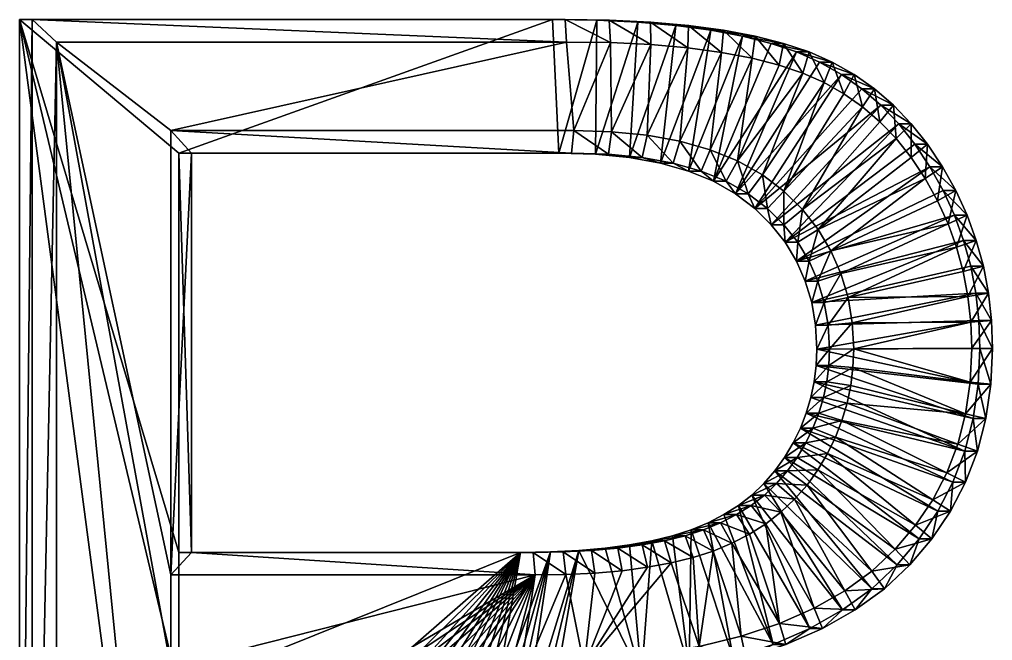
# Model space of a CAD drawing. Header units: metres. Extents: x -136 to 55, y -57 to 41.
# Drawn here: x -75.07 to -63.79, y 14.02 to 21.23 of the extents above; entities that cross this region are included whole.
import ezdxf

# ---------------------------------------------------------------- set-up
doc = ezdxf.new("R2010")
doc.units = ezdxf.units.M
doc.layers.get('0').update_dxf_attribs({"true_color": 0x57e057})

msp = doc.modelspace()

# ---------------------------------------------------------------- meshes
at = {"color": 74, "true_color": 0x58b11a}
mesh = msp.add_polyface(dxfattribs=at)
corners = [(-73.22, 7.229, 0.412), (-73.22, 13.452, 0.412), (-73.073, 7.229, 1.933), (-73.073, 13.452, 1.933), (-70.157, 13.403, 0.117), (-70.06, 13.385, 0.108), (-70.011, 13.403, 1.639), (-69.913, 13.385, 1.629), (-69.938, 13.352, 0.096), (-69.791, 13.352, 1.617), (-69.817, 13.312, 0.084), (-69.67, 13.312, 1.606), (-69.696, 13.265, 0.073), (-69.55, 13.265, 1.594), (-69.576, 13.212, 0.061), (-69.43, 13.212, 1.583), (-69.457, 13.152, 0.05), (-69.31, 13.152, 1.571), (-69.338, 13.085, 0.038), (-69.192, 13.085, 1.56), (-69.22, 13.012, 0.027), (-69.073, 13.012, 1.548), (-69.1, 12.927, 0.015), (-68.953, 12.927, 1.537), (-68.975, 12.826, 0.003), (-75.067, 7.229, 0.59), (-74.921, 7.229, 2.111), (-74.921, 21.225, 2.111), (-73.073, 7.229, 1.933), (-73.073, 13.452, 1.933), (-69.913, 13.385, 1.629), (-70.011, 13.403, 1.639), (-69.791, 13.352, 1.617), (-69.67, 13.312, 1.606), (-69.55, 13.265, 1.594), (-69.43, 13.212, 1.583), (-69.31, 13.152, 1.571), (-69.192, 13.085, 1.56), (-69.073, 13.012, 1.548), (-74.921, 7.229, 2.111), (-74.921, 21.225, 2.111), (-73.313, 7.491, 2.176), (-73.313, 13.714, 2.176), (-69.562, 13.559, 1.815), (-69.429, 13.507, 1.802), (-69.298, 13.449, 1.789), (-69.168, 13.384, 1.777), (-69.039, 13.311, 1.764), (-68.909, 13.231, 1.752), (-74.639, 7.491, 2.304), (-74.639, 20.963, 2.304), (-75.067, 21.225, 0.59)]
mesh.append_faces([[corners[k] for k in face] for face in [(51, 0, 25)]], dxfattribs={"vtx0": -1, "color": 74})
mesh.append_faces([[corners[k] for k in face] for face in [(0, 1, 2), (4, 5, 6), (5, 8, 7), (8, 10, 9), (10, 12, 11), (12, 14, 13), (14, 16, 15), (16, 18, 17), (18, 20, 19), (20, 22, 21), (22, 24, 23), (25, 0, 26), (2, 3, 28), (7, 9, 30), (9, 11, 32), (11, 13, 33), (13, 15, 34), (15, 17, 35), (17, 19, 36), (19, 21, 37), (21, 23, 38), (26, 2, 39), (28, 29, 41), (33, 34, 43), (34, 35, 44), (35, 36, 45), (36, 37, 46), (37, 38, 47), (39, 28, 49)]], dxfattribs={"vtx1": -1, "color": 74})
mesh.append_faces([[corners[k] for k in face] for face in [(1, 3, 2), (5, 7, 6), (8, 9, 7), (10, 11, 9), (12, 13, 11), (14, 15, 13), (16, 17, 15), (18, 19, 17), (20, 21, 19), (22, 23, 21), (25, 26, 27), (0, 2, 26), (3, 29, 28), (7, 30, 31), (9, 32, 30), (11, 33, 32), (13, 34, 33), (15, 35, 34), (17, 36, 35), (19, 37, 36), (21, 38, 37), (26, 39, 40), (2, 28, 39), (29, 42, 41), (35, 45, 44), (36, 46, 45), (37, 47, 46), (38, 48, 47), (39, 49, 50), (28, 41, 49), (50, 49, 41)]], dxfattribs={"vtx2": -1, "color": 74})
mesh = msp.add_polyface(dxfattribs=at)
corners = [(-73.22, 13.452, 0.412), (-71.085, 13.452, 0.206), (-73.073, 13.452, 1.933), (-70.938, 13.452, 1.728), (-70.889, 13.45, 0.188), (-70.743, 13.45, 1.709), (-70.71, 13.446, 0.17), (-70.564, 13.446, 1.692), (-70.548, 13.44, 0.155), (-70.401, 13.44, 1.676), (-70.401, 13.43, 0.141), (-70.255, 13.43, 1.662), (-70.271, 13.418, 0.128), (-70.125, 13.418, 1.65), (-70.157, 13.403, 0.117), (-70.011, 13.403, 1.639), (-69.263, 15.046, 0.031), (-73.22, 15.046, 0.412), (-69.116, 15.046, 1.552), (-73.073, 15.046, 1.933), (-73.073, 13.452, 1.933), (-70.938, 13.452, 1.728), (-70.743, 13.45, 1.709), (-70.564, 13.446, 1.692), (-70.401, 13.44, 1.676), (-70.255, 13.43, 1.662), (-70.125, 13.418, 1.65), (-70.011, 13.403, 1.639), (-69.116, 15.046, 1.552), (-73.073, 15.046, 1.933), (-73.313, 13.714, 2.176), (-70.916, 13.714, 1.945), (-70.718, 13.712, 1.926), (-70.534, 13.708, 1.908), (-70.366, 13.701, 1.892), (-70.213, 13.691, 1.877), (-70.074, 13.678, 1.864), (-69.95, 13.662, 1.852), (-69.093, 14.784, 1.77), (-73.313, 14.784, 2.176), (-74.639, 20.963, 2.304), (-73.313, 7.491, 2.176), (-75.067, 21.225, 0.59), (-73.22, 7.229, 0.412)]
mesh.append_faces([[corners[k] for k in face] for face in [(38, 30, 31), (30, 38, 39), (38, 31, 32), (38, 32, 33), (38, 33, 34), (40, 41, 30), (16, 1, 0), (0, 17, 16), (16, 4, 1), (16, 6, 4), (16, 8, 6), (16, 10, 8), (42, 0, 43)]], dxfattribs={"vtx0": -1, "vtx2": -1, "color": 74})
mesh.append_faces([[corners[k] for k in face] for face in [(0, 1, 2), (1, 4, 3), (4, 6, 5), (6, 8, 7), (8, 10, 9), (10, 12, 11), (12, 14, 13), (16, 17, 18), (2, 3, 20), (3, 5, 21), (5, 7, 22), (7, 9, 23), (9, 11, 24), (11, 13, 25), (13, 15, 26), (18, 19, 28), (20, 21, 30), (21, 22, 31), (22, 23, 32), (23, 24, 33), (24, 25, 34), (25, 26, 35), (26, 27, 36), (28, 29, 38)]], dxfattribs={"vtx1": -1, "color": 74})
mesh.append_faces([[corners[k] for k in face] for face in [(1, 3, 2), (4, 5, 3), (6, 7, 5), (8, 9, 7), (10, 11, 9), (12, 13, 11), (14, 15, 13), (17, 19, 18), (3, 21, 20), (5, 22, 21), (7, 23, 22), (9, 24, 23), (11, 25, 24), (13, 26, 25), (15, 27, 26), (19, 29, 28), (21, 31, 30), (22, 32, 31), (23, 33, 32), (24, 34, 33), (25, 35, 34), (26, 36, 35), (27, 37, 36), (29, 39, 38)]], dxfattribs={"vtx2": -1, "color": 74})
mesh = msp.add_polyface(dxfattribs=at)
corners = [(-67.902, 21.194, -0.1), (-68.379, 21.217, -0.054), (-67.756, 21.194, 1.421), (-68.233, 21.217, 1.467), (-68.892, 21.225, -0.005), (-68.746, 21.225, 1.517), (-75.067, 21.225, 0.59), (-74.921, 21.225, 2.111), (-75.067, 7.229, 0.59), (-73.22, 19.675, 0.412), (-68.817, 19.675, -0.012), (-73.073, 19.675, 1.933), (-68.67, 19.675, 1.509), (-68.391, 19.662, -0.053), (-68.244, 19.662, 1.468), (-67.999, 19.623, -0.091), (-67.852, 19.623, 1.431), (-67.999, 15.132, -0.091), (-68.281, 15.094, -0.064), (-67.852, 15.132, 1.431), (-68.135, 15.094, 1.458), (-68.586, 15.067, -0.034), (-73.22, 15.046, 0.412), (-73.073, 15.046, 1.933), (-68.233, 21.217, 1.467), (-67.756, 21.194, 1.421), (-68.746, 21.225, 1.517), (-74.921, 21.225, 2.111), (-74.921, 7.229, 2.111), (-73.073, 19.675, 1.933), (-68.67, 19.675, 1.509), (-68.244, 19.662, 1.468), (-68.135, 15.094, 1.458), (-67.852, 15.132, 1.431), (-68.439, 15.067, 1.487), (-73.073, 15.046, 1.933), (-68.22, 20.956, 1.685), (-67.752, 20.933, 1.64), (-68.727, 20.963, 1.734), (-74.639, 20.963, 2.304), (-74.921, 7.229, 2.111), (-73.313, 19.937, 2.176), (-68.645, 19.937, 1.726), (-68.206, 19.923, 1.684), (-67.852, 19.623, 1.431), (-73.313, 14.784, 2.176), (-73.313, 13.714, 2.176), (-73.22, 13.452, 0.412)]
mesh.append_faces([[corners[k] for k in face] for face in [(4, 9, 6), (1, 10, 4), (0, 13, 1)]], dxfattribs={"vtx0": -1, "vtx1": -1, "color": 74})
mesh.append_faces([[corners[k] for k in face] for face in [(39, 46, 45), (6, 22, 47)]], dxfattribs={"vtx0": -1, "vtx1": -1, "vtx2": -1, "color": 74})
mesh.append_faces([[corners[k] for k in face] for face in [(39, 45, 41), (38, 41, 42), (36, 42, 43), (6, 9, 22), (4, 10, 9), (1, 13, 10), (0, 15, 13)]], dxfattribs={"vtx0": -1, "vtx2": -1, "color": 74})
mesh.append_faces([[corners[k] for k in face] for face in [(0, 1, 2), (1, 4, 3), (4, 6, 5), (6, 8, 7), (9, 10, 11), (10, 13, 12), (13, 15, 14), (17, 18, 19), (18, 21, 20), (22, 9, 23), (3, 5, 24), (5, 7, 26), (7, 28, 27), (11, 12, 29), (12, 14, 30), (14, 16, 31), (20, 34, 32), (23, 11, 35), (24, 26, 36), (26, 27, 38), (27, 40, 39), (29, 30, 41), (30, 31, 42), (31, 44, 43), (35, 29, 45)]], dxfattribs={"vtx1": -1, "color": 74})
mesh.append_faces([[corners[k] for k in face] for face in [(38, 39, 41), (36, 38, 42), (37, 36, 43)]], dxfattribs={"vtx1": -1, "vtx2": -1, "color": 74})
mesh.append_faces([[corners[k] for k in face] for face in [(1, 3, 2), (4, 5, 3), (6, 7, 5), (10, 12, 11), (13, 14, 12), (15, 16, 14), (18, 20, 19), (9, 11, 23), (3, 24, 25), (5, 26, 24), (7, 27, 26), (12, 30, 29), (14, 31, 30), (20, 32, 33), (11, 29, 35), (24, 36, 37), (26, 38, 36), (27, 39, 38), (30, 42, 41), (31, 43, 42), (29, 41, 45)]], dxfattribs={"vtx2": -1, "color": 74})
mesh = msp.add_polyface(dxfattribs=at)
corners = [(-67.058, 21.102, -0.181), (-67.462, 21.156, -0.142), (-66.911, 21.102, 1.34), (-67.315, 21.156, 1.379), (-67.902, 21.194, -0.1), (-67.756, 21.194, 1.421), (-67.999, 19.623, -0.091), (-67.64, 19.557, -0.125), (-67.852, 19.623, 1.431), (-67.494, 19.557, 1.396), (-67.316, 19.466, -0.156), (-67.17, 19.466, 1.365), (-67.026, 19.349, -0.184), (-66.88, 19.349, 1.337), (-67.089, 15.39, -0.178), (-67.286, 15.308, -0.159), (-66.943, 15.39, 1.343), (-67.14, 15.308, 1.362), (-67.501, 15.239, -0.139), (-67.355, 15.239, 1.383), (-67.739, 15.18, -0.116), (-67.592, 15.18, 1.406), (-67.999, 15.132, -0.091), (-67.852, 15.132, 1.431), (-66.911, 21.102, 1.34), (-67.315, 21.156, 1.379), (-67.756, 21.194, 1.421), (-68.233, 21.217, 1.467), (-67.852, 19.623, 1.431), (-68.244, 19.662, 1.468), (-67.494, 19.557, 1.396), (-67.17, 19.466, 1.365), (-67.14, 15.308, 1.362), (-66.943, 15.39, 1.343), (-67.355, 15.239, 1.383), (-67.592, 15.18, 1.406), (-67.852, 15.132, 1.431), (-68.135, 15.094, 1.458), (-66.932, 20.843, 1.561), (-67.323, 20.895, 1.599), (-67.752, 20.933, 1.64), (-68.233, 21.217, 1.467), (-67.795, 19.882, 1.645), (-68.206, 19.923, 1.684), (-67.414, 19.813, 1.608), (-67.065, 19.714, 1.574), (-66.88, 19.349, 1.337), (-67.029, 15.062, 1.571), (-67.263, 14.986, 1.593), (-67.517, 14.924, 1.618), (-66.69, 21.033, -0.217)]
mesh.append_faces([[corners[k] for k in face] for face in [(1, 6, 4), (0, 7, 1), (50, 10, 0)]], dxfattribs={"vtx0": -1, "vtx1": -1, "color": 74})
mesh.append_faces([[corners[k] for k in face] for face in [(40, 43, 42), (39, 42, 44), (38, 44, 45), (1, 7, 6), (0, 10, 7)]], dxfattribs={"vtx0": -1, "vtx2": -1, "color": 74})
mesh.append_faces([[corners[k] for k in face] for face in [(0, 1, 2), (1, 4, 3), (6, 7, 8), (7, 10, 9), (10, 12, 11), (14, 15, 16), (15, 18, 17), (18, 20, 19), (20, 22, 21), (2, 3, 24), (3, 5, 25), (5, 27, 26), (8, 9, 28), (9, 11, 30), (11, 13, 31), (17, 19, 32), (19, 21, 34), (21, 23, 35), (23, 37, 36), (24, 25, 38), (25, 26, 39), (26, 41, 40), (28, 30, 42), (30, 31, 44), (31, 46, 45), (32, 34, 47), (34, 35, 48), (35, 36, 49)]], dxfattribs={"vtx1": -1, "color": 74})
mesh.append_faces([[corners[k] for k in face] for face in [(39, 40, 42), (38, 39, 44)]], dxfattribs={"vtx1": -1, "vtx2": -1, "color": 74})
mesh.append_faces([[corners[k] for k in face] for face in [(1, 3, 2), (4, 5, 3), (7, 9, 8), (10, 11, 9), (12, 13, 11), (15, 17, 16), (18, 19, 17), (20, 21, 19), (22, 23, 21), (3, 25, 24), (5, 26, 25), (8, 28, 29), (9, 30, 28), (11, 31, 30), (17, 32, 33), (19, 34, 32), (21, 35, 34), (23, 36, 35), (25, 39, 38), (26, 40, 39), (28, 42, 43), (30, 44, 42), (31, 45, 44), (34, 48, 47)]], dxfattribs={"vtx2": -1, "color": 74})
mesh = msp.add_polyface(dxfattribs=at)
corners = [(-66.064, 20.849, -0.277), (-66.359, 20.948, -0.249), (-65.918, 20.849, 1.244), (-66.213, 20.948, 1.273), (-66.69, 21.033, -0.217), (-66.544, 21.033, 1.305), (-67.058, 21.102, -0.181), (-66.911, 21.102, 1.34), (-67.026, 19.349, -0.184), (-66.77, 19.205, -0.209), (-66.88, 19.349, 1.337), (-66.624, 19.205, 1.312), (-66.548, 19.035, -0.23), (-66.401, 19.035, 1.291), (-66.357, 18.845, -0.249), (-66.211, 18.845, 1.273), (-66.196, 18.641, -0.264), (-66.05, 18.641, 1.257), (-65.918, 20.849, 1.244), (-66.213, 20.948, 1.273), (-66.544, 21.033, 1.305), (-66.911, 21.102, 1.34), (-66.88, 19.349, 1.337), (-67.17, 19.466, 1.365), (-66.624, 19.205, 1.312), (-66.401, 19.035, 1.291), (-66.211, 18.845, 1.273), (-66.05, 18.641, 1.257), (-65.918, 18.422, 1.244), (-65.992, 20.604, 1.471), (-65.745, 20.495, 1.447), (-66.266, 20.697, 1.497), (-66.579, 20.777, 1.528), (-66.932, 20.843, 1.561), (-66.746, 19.585, 1.544), (-67.065, 19.714, 1.574), (-66.459, 19.425, 1.516), (-66.209, 19.233, 1.492), (-65.995, 19.02, 1.471), (-65.814, 18.791, 1.454), (-65.918, 18.422, 1.244), (-67.316, 19.466, -0.156), (-65.796, 20.729, -0.303), (-65.543, 20.586, -0.327), (-65.085, 20.23, -0.371)]
mesh.append_faces([[corners[k] for k in face] for face in [(1, 8, 4), (0, 8, 1), (42, 9, 0), (43, 9, 42)]], dxfattribs={"vtx0": -1, "vtx1": -1, "color": 74})
mesh.append_faces([[corners[k] for k in face] for face in [(32, 35, 34), (29, 34, 36), (30, 36, 37), (4, 8, 41), (0, 9, 8), (43, 12, 9), (44, 14, 12)]], dxfattribs={"vtx0": -1, "vtx2": -1, "color": 74})
mesh.append_faces([[corners[k] for k in face] for face in [(0, 1, 2), (1, 4, 3), (4, 6, 5), (8, 9, 10), (9, 12, 11), (12, 14, 13), (14, 16, 15), (2, 3, 18), (3, 5, 19), (5, 7, 20), (10, 11, 22), (11, 13, 24), (13, 15, 25), (15, 17, 26), (17, 28, 27), (18, 19, 29), (19, 20, 31), (20, 21, 32), (22, 24, 34), (24, 25, 36), (25, 26, 37), (26, 27, 38), (27, 40, 39)]], dxfattribs={"vtx1": -1, "color": 74})
mesh.append_faces([[corners[k] for k in face] for face in [(32, 33, 35), (31, 32, 34), (29, 31, 34), (30, 29, 36)]], dxfattribs={"vtx1": -1, "vtx2": -1, "color": 74})
mesh.append_faces([[corners[k] for k in face] for face in [(1, 3, 2), (4, 5, 3), (6, 7, 5), (9, 11, 10), (12, 13, 11), (14, 15, 13), (16, 17, 15), (3, 19, 18), (5, 20, 19), (7, 21, 20), (10, 22, 23), (11, 24, 22), (13, 25, 24), (15, 26, 25), (17, 27, 26), (18, 29, 30), (19, 31, 29), (20, 32, 31), (21, 33, 32), (22, 34, 35), (24, 36, 34), (25, 37, 36), (26, 38, 37), (27, 39, 38)]], dxfattribs={"vtx2": -1, "color": 74})
mesh = msp.add_polyface(dxfattribs=at)
corners = [(-64.364, 19.242, -0.441), (-64.518, 19.518, -0.426), (-64.218, 19.242, 1.081), (-64.371, 19.518, 1.096), (-64.691, 19.779, -0.409), (-64.545, 19.779, 1.112), (-64.88, 20.016, -0.391), (-64.734, 20.016, 1.13), (-65.085, 20.23, -0.371), (-64.939, 20.23, 1.15), (-65.306, 20.42, -0.35), (-65.16, 20.42, 1.171), (-65.543, 20.586, -0.327), (-65.397, 20.586, 1.194), (-65.796, 20.729, -0.303), (-65.649, 20.729, 1.219), (-66.064, 20.849, -0.277), (-65.918, 20.849, 1.244), (-64.218, 19.242, 1.081), (-64.088, 18.957, 1.068), (-64.371, 19.518, 1.096), (-64.545, 19.779, 1.112), (-64.734, 20.016, 1.13), (-64.939, 20.23, 1.15), (-65.16, 20.42, 1.171), (-65.397, 20.586, 1.194), (-65.649, 20.729, 1.219), (-65.918, 20.849, 1.244), (-64.43, 19.123, 1.321), (-64.573, 19.381, 1.334), (-64.734, 19.624, 1.35), (-64.909, 19.843, 1.367), (-65.097, 20.039, 1.385), (-65.299, 20.212, 1.404), (-65.515, 20.364, 1.425), (-65.745, 20.495, 1.447), (-66.209, 19.233, 1.492), (-65.995, 19.02, 1.471), (-65.814, 18.791, 1.454), (-66.548, 19.035, -0.23), (-66.357, 18.845, -0.249), (-66.196, 18.641, -0.264)]
mesh.append_faces([[corners[k] for k in face] for face in [(10, 39, 12), (8, 39, 10), (6, 40, 8), (4, 41, 6), (1, 41, 4)]], dxfattribs={"vtx0": -1, "vtx1": -1, "color": 74})
mesh.append_faces([[corners[k] for k in face] for face in [(33, 36, 37), (31, 37, 38), (6, 41, 40)]], dxfattribs={"vtx0": -1, "vtx2": -1, "color": 74})
mesh.append_faces([[corners[k] for k in face] for face in [(0, 1, 2), (1, 4, 3), (4, 6, 5), (6, 8, 7), (8, 10, 9), (10, 12, 11), (12, 14, 13), (14, 16, 15), (2, 3, 18), (3, 5, 20), (5, 7, 21), (7, 9, 22), (9, 11, 23), (11, 13, 24), (13, 15, 25), (15, 17, 26), (18, 20, 28), (20, 21, 29), (21, 22, 30), (22, 23, 31), (23, 24, 32), (24, 25, 33), (25, 26, 34), (26, 27, 35)]], dxfattribs={"vtx1": -1, "color": 74})
mesh.append_faces([[corners[k] for k in face] for face in [(34, 35, 36), (33, 34, 36), (32, 33, 37), (31, 32, 37), (30, 31, 38), (29, 30, 38)]], dxfattribs={"vtx1": -1, "vtx2": -1, "color": 74})
mesh.append_faces([[corners[k] for k in face] for face in [(1, 3, 2), (4, 5, 3), (6, 7, 5), (8, 9, 7), (10, 11, 9), (12, 13, 11), (14, 15, 13), (16, 17, 15), (2, 18, 19), (3, 20, 18), (5, 21, 20), (7, 22, 21), (9, 23, 22), (11, 24, 23), (13, 25, 24), (15, 26, 25), (17, 27, 26), (20, 29, 28), (21, 30, 29), (22, 31, 30), (23, 32, 31), (24, 33, 32), (25, 34, 33), (26, 35, 34)]], dxfattribs={"vtx2": -1, "color": 74})
mesh = msp.add_polyface(dxfattribs=at)
corners = [(-63.951, 17.736, -0.48), (-63.986, 18.053, -0.477), (-63.804, 17.736, 1.041), (-63.84, 18.053, 1.044), (-64.045, 18.363, -0.471), (-63.899, 18.363, 1.05), (-64.128, 18.664, -0.463), (-63.981, 18.664, 1.058), (-64.234, 18.957, -0.453), (-64.088, 18.957, 1.068), (-64.364, 19.242, -0.441), (-64.218, 19.242, 1.081), (-65.888, 17.942, -0.294), (-65.742, 17.942, 1.228), (-65.815, 18.189, 1.235), (-65.844, 17.68, -0.298), (-63.804, 17.736, 1.041), (-63.84, 18.053, 1.044), (-63.899, 18.363, 1.05), (-63.981, 18.664, 1.058), (-64.088, 18.957, 1.068), (-65.918, 18.422, 1.244), (-65.918, 18.422, 1.244), (-65.815, 18.189, 1.235), (-65.742, 17.942, 1.228), (-65.698, 17.68, 1.223), (-64.044, 17.716, 1.283), (-64.077, 18.014, 1.287), (-64.132, 18.303, 1.292), (-64.209, 18.584, 1.299), (-64.308, 18.857, 1.309), (-64.218, 19.242, 1.081), (-64.43, 19.123, 1.321), (-65.665, 18.544, 1.439), (-65.814, 18.791, 1.454), (-65.549, 18.28, 1.428), (-65.466, 18.001, 1.42), (-65.698, 17.68, 1.223), (-64.573, 19.381, 1.334), (-65.417, 17.709, 1.416), (-64.518, 19.518, -0.426), (-66.064, 18.422, -0.277), (-66.196, 18.641, -0.264), (-65.962, 18.189, -0.287)]
mesh.append_faces([[corners[k] for k in face] for face in [(10, 41, 40), (8, 41, 10), (6, 43, 8), (4, 12, 6), (1, 12, 4), (0, 15, 1)]], dxfattribs={"vtx0": -1, "vtx1": -1, "color": 74})
mesh.append_faces([[corners[k] for k in face] for face in [(38, 34, 33), (30, 33, 35), (29, 35, 36), (27, 36, 39), (40, 41, 42), (8, 43, 41), (6, 12, 43), (1, 15, 12)]], dxfattribs={"vtx0": -1, "vtx2": -1, "color": 74})
mesh.append_faces([[corners[k] for k in face] for face in [(0, 1, 2), (1, 4, 3), (4, 6, 5), (6, 8, 7), (8, 10, 9), (12, 15, 13), (2, 3, 16), (3, 5, 17), (5, 7, 18), (7, 9, 19), (9, 11, 20), (21, 14, 22), (14, 13, 23), (13, 25, 24), (16, 17, 26), (17, 18, 27), (18, 19, 28), (19, 20, 29), (20, 31, 30), (22, 23, 33), (23, 24, 35), (24, 37, 36)]], dxfattribs={"vtx1": -1, "color": 74})
mesh.append_faces([[corners[k] for k in face] for face in [(32, 38, 33), (30, 32, 33), (29, 30, 35), (28, 29, 36), (27, 28, 36)]], dxfattribs={"vtx1": -1, "vtx2": -1, "color": 74})
mesh.append_faces([[corners[k] for k in face] for face in [(1, 3, 2), (4, 5, 3), (6, 7, 5), (8, 9, 7), (10, 11, 9), (12, 13, 14), (3, 17, 16), (5, 18, 17), (7, 19, 18), (9, 20, 19), (14, 23, 22), (13, 24, 23), (17, 27, 26), (18, 28, 27), (19, 29, 28), (20, 30, 29), (31, 32, 30), (22, 33, 34), (23, 35, 33), (24, 36, 35)]], dxfattribs={"vtx2": -1, "color": 74})
mesh = msp.add_polyface(dxfattribs=at)
corners = [(-66.196, 18.641, -0.264), (-66.064, 18.422, -0.277), (-66.05, 18.641, 1.257), (-65.918, 18.422, 1.244), (-65.962, 18.189, -0.287), (-65.815, 18.189, 1.235), (-65.888, 17.942, -0.294), (-65.951, 16.662, -0.288), (-66.019, 16.486, -0.281), (-65.805, 16.662, 1.234), (-65.873, 16.486, 1.24), (-66.103, 16.315, -0.273), (-65.956, 16.315, 1.248), (-66.201, 16.148, -0.264), (-66.055, 16.148, 1.258), (-66.314, 15.99, -0.253), (-66.168, 15.99, 1.269), (-66.441, 15.844, -0.241), (-66.295, 15.844, 1.281), (-66.582, 15.711, -0.227), (-66.436, 15.711, 1.294), (-66.737, 15.591, -0.212), (-66.591, 15.591, 1.309), (-66.906, 15.484, -0.196), (-66.76, 15.484, 1.326), (-67.089, 15.39, -0.178), (-66.943, 15.39, 1.343), (-65.918, 18.422, 1.244), (-66.05, 18.641, 1.257), (-65.873, 16.486, 1.24), (-65.956, 16.315, 1.248), (-66.055, 16.148, 1.258), (-66.168, 15.99, 1.269), (-66.295, 15.844, 1.281), (-66.436, 15.711, 1.294), (-66.591, 15.591, 1.309), (-66.76, 15.484, 1.326), (-66.943, 15.39, 1.343), (-67.14, 15.308, 1.362), (-65.705, 16.191, 1.443), (-65.815, 16.005, 1.454), (-65.942, 15.827, 1.466), (-66.086, 15.662, 1.48), (-66.246, 15.511, 1.495), (-66.42, 15.376, 1.512), (-66.609, 15.256, 1.53), (-66.812, 15.152, 1.55), (-67.14, 15.308, 1.362), (-67.029, 15.062, 1.571), (-65.504, 14.6, 1.424), (-65.86, 14.399, 1.458), (-65.192, 14.625, -0.361), (-65.53, 14.379, -0.328), (-65.91, 14.164, -0.292)]
mesh.append_faces([[corners[k] for k in face] for face in [(49, 42, 43), (50, 43, 44), (51, 17, 15), (52, 19, 17), (53, 21, 19)]], dxfattribs={"vtx0": -1, "vtx2": -1, "color": 74})
mesh.append_faces([[corners[k] for k in face] for face in [(0, 1, 2), (1, 4, 3), (4, 6, 5), (7, 8, 9), (8, 11, 10), (11, 13, 12), (13, 15, 14), (15, 17, 16), (17, 19, 18), (19, 21, 20), (21, 23, 22), (23, 25, 24), (10, 12, 29), (12, 14, 30), (14, 16, 31), (16, 18, 32), (18, 20, 33), (20, 22, 34), (22, 24, 35), (24, 26, 36), (26, 38, 37), (30, 31, 39), (31, 32, 40), (32, 33, 41), (33, 34, 42), (34, 35, 43), (35, 36, 44), (36, 37, 45), (37, 47, 46)]], dxfattribs={"vtx1": -1, "color": 74})
mesh.append_faces([[corners[k] for k in face] for face in [(1, 3, 2), (4, 5, 3), (8, 10, 9), (11, 12, 10), (13, 14, 12), (15, 16, 14), (17, 18, 16), (19, 20, 18), (21, 22, 20), (23, 24, 22), (25, 26, 24), (3, 27, 28), (12, 30, 29), (14, 31, 30), (16, 32, 31), (18, 33, 32), (20, 34, 33), (22, 35, 34), (24, 36, 35), (26, 37, 36), (32, 41, 40), (33, 42, 41), (34, 43, 42), (35, 44, 43), (36, 45, 44), (37, 46, 45), (47, 48, 46)]], dxfattribs={"vtx2": -1, "color": 74})
mesh = msp.add_polyface(dxfattribs=at)
corners = [(-64.017, 16.598, -0.474), (-63.958, 16.995, -0.48), (-63.871, 16.598, 1.047), (-63.812, 16.995, 1.042), (-63.939, 17.41, -0.482), (-63.792, 17.41, 1.04), (-63.951, 17.736, -0.48), (-63.804, 17.736, 1.041), (-65.844, 17.68, -0.298), (-65.698, 17.68, 1.223), (-65.742, 17.942, 1.228), (-65.83, 17.403, -0.3), (-65.683, 17.403, 1.222), (-65.837, 17.212, -0.299), (-65.691, 17.212, 1.223), (-65.86, 17.024, -0.297), (-65.714, 17.024, 1.225), (-65.898, 16.841, -0.293), (-65.751, 16.841, 1.228), (-65.951, 16.662, -0.288), (-63.871, 16.598, 1.047), (-63.812, 16.995, 1.042), (-63.792, 17.41, 1.04), (-63.804, 17.736, 1.041), (-65.698, 17.68, 1.223), (-65.742, 17.942, 1.228), (-65.683, 17.403, 1.222), (-65.691, 17.212, 1.223), (-65.714, 17.024, 1.225), (-65.751, 16.841, 1.228), (-65.805, 16.662, 1.234), (-64.106, 16.651, 1.289), (-64.051, 17.02, 1.284), (-64.033, 17.412, 1.282), (-64.044, 17.716, 1.283), (-65.417, 17.709, 1.416), (-65.466, 18.001, 1.42), (-65.401, 17.405, 1.414), (-65.41, 17.191, 1.415), (-65.435, 16.982, 1.417), (-65.477, 16.777, 1.421), (-65.805, 16.662, 1.234), (-64.077, 18.014, 1.287)]
mesh.append_faces([[corners[k] for k in face] for face in [(4, 11, 6), (1, 11, 4), (0, 13, 1)]], dxfattribs={"vtx0": -1, "vtx1": -1, "color": 74})
mesh.append_faces([[corners[k] for k in face] for face in [(34, 35, 37), (32, 37, 38), (31, 38, 39), (31, 39, 40), (6, 11, 8), (1, 13, 11), (0, 15, 13)]], dxfattribs={"vtx0": -1, "vtx2": -1, "color": 74})
mesh.append_faces([[corners[k] for k in face] for face in [(0, 1, 2), (1, 4, 3), (4, 6, 5), (8, 11, 9), (11, 13, 12), (13, 15, 14), (15, 17, 16), (17, 19, 18), (2, 3, 20), (3, 5, 21), (5, 7, 22), (9, 12, 24), (12, 14, 26), (14, 16, 27), (16, 18, 28), (18, 30, 29), (20, 21, 31), (21, 22, 32), (22, 23, 33), (24, 26, 35), (26, 27, 37), (27, 28, 38), (28, 29, 39), (29, 41, 40)]], dxfattribs={"vtx1": -1, "color": 74})
mesh.append_faces([[corners[k] for k in face] for face in [(34, 42, 35), (33, 34, 37), (32, 33, 37), (31, 32, 38)]], dxfattribs={"vtx1": -1, "vtx2": -1, "color": 74})
mesh.append_faces([[corners[k] for k in face] for face in [(1, 3, 2), (4, 5, 3), (6, 7, 5), (8, 9, 10), (11, 12, 9), (13, 14, 12), (15, 16, 14), (17, 18, 16), (3, 21, 20), (5, 22, 21), (7, 23, 22), (9, 24, 25), (12, 26, 24), (14, 27, 26), (16, 28, 27), (18, 29, 28), (21, 32, 31), (22, 33, 32), (23, 34, 33), (24, 35, 36), (26, 37, 35), (27, 38, 37), (28, 39, 38), (29, 40, 39)]], dxfattribs={"vtx2": -1, "color": 74})
mesh = msp.add_polyface(dxfattribs=at)
corners = [(-64.643, 15.203, -0.414), (-64.496, 15.203, 1.108), (-64.751, 14.902, 1.132), (-64.428, 15.523, -0.435), (-64.281, 15.523, 1.087), (-64.252, 15.862, -0.451), (-64.105, 15.862, 1.07), (-64.115, 16.221, -0.465), (-63.968, 16.221, 1.057), (-64.017, 16.598, -0.474), (-63.871, 16.598, 1.047), (-65.951, 16.662, -0.288), (-65.805, 16.662, 1.234), (-65.751, 16.841, 1.228), (-64.496, 15.203, 1.108), (-64.751, 14.902, 1.132), (-64.281, 15.523, 1.087), (-64.105, 15.862, 1.07), (-63.968, 16.221, 1.057), (-63.871, 16.598, 1.047), (-65.805, 16.662, 1.234), (-65.751, 16.841, 1.228), (-65.873, 16.486, 1.24), (-65.873, 16.486, 1.24), (-64.684, 15.361, 1.345), (-64.919, 15.083, 1.368), (-64.485, 15.657, 1.326), (-64.323, 15.97, 1.31), (-64.196, 16.301, 1.298), (-64.106, 16.651, 1.289), (-65.537, 16.576, 1.427), (-65.477, 16.777, 1.421), (-65.613, 16.381, 1.434), (-65.956, 16.315, 1.248), (-65.705, 16.191, 1.443), (-66.055, 16.148, 1.258), (-65.815, 16.005, 1.454), (-65.942, 15.827, 1.466), (-65.191, 14.828, 1.394), (-66.086, 15.662, 1.48), (-65.86, 17.024, -0.297), (-65.898, 16.841, -0.293), (-66.019, 16.486, -0.281), (-66.103, 16.315, -0.273), (-66.201, 16.148, -0.264), (-64.897, 14.902, -0.389), (-66.314, 15.99, -0.253), (-65.192, 14.625, -0.361)]
mesh.append_faces([[corners[k] for k in face] for face in [(7, 40, 9), (5, 11, 7), (3, 42, 5), (0, 43, 3), (45, 44, 0), (47, 46, 45)]], dxfattribs={"vtx0": -1, "vtx1": -1, "color": 74})
mesh.append_faces([[corners[k] for k in face] for face in [(28, 31, 30), (27, 30, 32), (26, 32, 34), (24, 34, 36), (25, 36, 37), (38, 37, 39), (7, 41, 40), (7, 11, 41), (5, 42, 11), (3, 43, 42), (0, 44, 43), (45, 46, 44)]], dxfattribs={"vtx0": -1, "vtx2": -1, "color": 74})
mesh.append_faces([[corners[k] for k in face] for face in [(0, 3, 1), (3, 5, 4), (5, 7, 6), (7, 9, 8), (1, 4, 14), (4, 6, 16), (6, 8, 17), (8, 10, 18), (12, 22, 20), (14, 16, 24), (16, 17, 26), (17, 18, 27), (18, 19, 28), (20, 23, 30), (23, 33, 32)]], dxfattribs={"vtx1": -1, "color": 74})
mesh.append_faces([[corners[k] for k in face] for face in [(28, 29, 31), (27, 28, 30), (26, 27, 32), (24, 26, 34), (25, 24, 36), (38, 25, 37)]], dxfattribs={"vtx1": -1, "vtx2": -1, "color": 74})
mesh.append_faces([[corners[k] for k in face] for face in [(0, 1, 2), (3, 4, 1), (5, 6, 4), (7, 8, 6), (9, 10, 8), (11, 12, 13), (1, 14, 15), (4, 16, 14), (6, 17, 16), (8, 18, 17), (10, 19, 18), (12, 20, 21), (22, 23, 20), (14, 24, 25), (16, 26, 24), (17, 27, 26), (18, 28, 27), (19, 29, 28), (20, 30, 31), (23, 32, 30), (33, 34, 32), (35, 36, 34)]], dxfattribs={"vtx2": -1, "color": 74})
mesh = msp.add_polyface(dxfattribs=at)
corners = [(-66.519, 12.686, -0.233), (-66.747, 12.907, -0.211), (-66.372, 12.686, 1.288), (-66.601, 12.907, 1.31), (-66.863, 13.006, -0.2), (-66.717, 13.006, 1.321), (-66.799, 13.824, -0.206), (-66.333, 13.978, -0.251), (-66.652, 13.824, 1.315), (-66.187, 13.978, 1.27), (-65.91, 14.164, -0.292), (-65.764, 14.164, 1.23), (-65.53, 14.379, -0.328), (-65.384, 14.379, 1.193), (-65.192, 14.625, -0.361), (-65.046, 14.625, 1.161), (-64.897, 14.902, -0.389), (-64.751, 14.902, 1.132), (-64.643, 15.203, -0.414), (-66.372, 12.686, 1.288), (-66.601, 12.907, 1.31), (-66.717, 13.006, 1.321), (-66.847, 13.104, 1.334), (-66.847, 13.104, 1.334), (-66.652, 13.824, 1.315), (-67.161, 13.699, 1.364), (-66.187, 13.978, 1.27), (-65.764, 14.164, 1.23), (-65.384, 14.379, 1.193), (-65.046, 14.625, 1.161), (-64.751, 14.902, 1.132), (-64.496, 15.203, 1.108), (-66.755, 12.712, 1.544), (-66.536, 12.501, 1.523), (-66.859, 12.801, 1.554), (-66.704, 14.076, 1.539), (-67.193, 13.956, 1.587), (-66.259, 14.223, 1.497), (-65.86, 14.399, 1.458), (-65.504, 14.6, 1.424), (-65.191, 14.828, 1.394), (-64.919, 15.083, 1.368), (-64.496, 15.203, 1.108), (-66.086, 15.662, 1.48), (-66.246, 15.511, 1.495), (-66.42, 15.376, 1.512), (-66.609, 15.256, 1.53), (-66.812, 15.152, 1.55), (-67.029, 15.062, 1.571), (-66.441, 15.844, -0.241), (-66.582, 15.711, -0.227), (-66.737, 15.591, -0.212), (-66.906, 15.484, -0.196), (-67.089, 15.39, -0.178)]
mesh.append_faces([[corners[k] for k in face] for face in [(12, 49, 14), (10, 50, 12), (7, 51, 10), (6, 53, 7)]], dxfattribs={"vtx0": -1, "vtx1": -1, "color": 74})
mesh.append_faces([[corners[k] for k in face] for face in [(37, 45, 46), (37, 46, 47), (35, 47, 48), (7, 52, 51), (7, 53, 52)]], dxfattribs={"vtx0": -1, "vtx2": -1, "color": 74})
mesh.append_faces([[corners[k] for k in face] for face in [(0, 1, 2), (1, 4, 3), (6, 7, 8), (7, 10, 9), (10, 12, 11), (12, 14, 13), (14, 16, 15), (16, 18, 17), (2, 3, 19), (3, 5, 20), (5, 22, 21), (8, 9, 24), (9, 11, 26), (11, 13, 27), (13, 15, 28), (15, 17, 29), (17, 31, 30), (20, 21, 32), (21, 23, 34), (24, 26, 35), (26, 27, 37), (27, 28, 38), (28, 29, 39), (29, 30, 40), (30, 42, 41)]], dxfattribs={"vtx1": -1, "color": 74})
mesh.append_faces([[corners[k] for k in face] for face in [(39, 40, 43), (38, 39, 44), (37, 38, 45), (35, 37, 47)]], dxfattribs={"vtx1": -1, "vtx2": -1, "color": 74})
mesh.append_faces([[corners[k] for k in face] for face in [(1, 3, 2), (4, 5, 3), (7, 9, 8), (10, 11, 9), (12, 13, 11), (14, 15, 13), (16, 17, 15), (3, 20, 19), (5, 21, 20), (22, 23, 21), (8, 24, 25), (9, 26, 24), (11, 27, 26), (13, 28, 27), (15, 29, 28), (17, 30, 29), (20, 32, 33), (21, 34, 32), (24, 35, 36), (26, 37, 35), (27, 38, 37), (28, 39, 38), (29, 40, 39), (30, 41, 40)]], dxfattribs={"vtx2": -1, "color": 74})
mesh = msp.add_polyface(dxfattribs=at)
corners = [(-66.863, 13.006, -0.2), (-66.993, 13.104, -0.188), (-66.717, 13.006, 1.321), (-66.847, 13.104, 1.334), (-67.137, 13.204, -0.174), (-66.991, 13.204, 1.348), (-67.296, 13.303, -0.158), (-67.15, 13.303, 1.363), (-67.469, 13.403, -0.142), (-67.322, 13.403, 1.38), (-67.656, 13.504, -0.124), (-67.51, 13.504, 1.398), (-67.858, 13.605, -0.104), (-67.711, 13.605, 1.417), (-67.307, 13.699, -0.157), (-67.161, 13.699, 1.364), (-66.799, 13.824, -0.206), (-66.652, 13.824, 1.315), (-66.847, 13.104, 1.334), (-66.991, 13.204, 1.348), (-67.15, 13.303, 1.363), (-67.322, 13.403, 1.38), (-67.51, 13.504, 1.398), (-67.711, 13.605, 1.417), (-67.161, 13.699, 1.364), (-66.978, 12.892, 1.566), (-66.859, 12.801, 1.554), (-67.113, 12.984, 1.579), (-67.263, 13.079, 1.593), (-67.428, 13.174, 1.609), (-67.608, 13.271, 1.627), (-68.523, 13.728, 1.715), (-67.193, 13.956, 1.587), (-66.652, 13.824, 1.315), (-67.592, 15.18, 1.406), (-67.517, 14.924, 1.618), (-67.263, 14.986, 1.593), (-67.852, 15.132, 1.431), (-67.791, 14.873, 1.644), (-67.913, 12.237, 1.656), (-68.064, 12.426, 1.67), (-66.704, 14.076, 1.539), (-67.029, 15.062, 1.571), (-68.285, 12.075, -0.063), (-68.432, 12.258, -0.049), (-67.286, 15.308, -0.159), (-67.089, 15.39, -0.178), (-67.501, 15.239, -0.139), (-67.739, 15.18, -0.116)]
mesh.append_faces([[corners[k] for k in face] for face in [(14, 45, 16), (12, 48, 14)]], dxfattribs={"vtx0": -1, "vtx1": -1, "color": 74})
mesh.append_faces([[corners[k] for k in face] for face in [(39, 25, 27), (39, 27, 28), (40, 28, 29), (40, 29, 30), (32, 42, 36), (32, 36, 35), (43, 4, 1), (43, 6, 4), (44, 8, 6), (44, 10, 8), (16, 45, 46), (14, 47, 45), (14, 48, 47)]], dxfattribs={"vtx0": -1, "vtx2": -1, "color": 74})
mesh.append_faces([[corners[k] for k in face] for face in [(0, 1, 2), (1, 4, 3), (4, 6, 5), (6, 8, 7), (8, 10, 9), (10, 12, 11), (12, 14, 13), (14, 16, 15), (3, 5, 18), (5, 7, 19), (7, 9, 20), (9, 11, 21), (11, 13, 22), (13, 15, 23), (15, 17, 24), (18, 19, 25), (19, 20, 27), (20, 21, 28), (21, 22, 29), (22, 23, 30), (23, 24, 31), (24, 33, 32)]], dxfattribs={"vtx1": -1, "color": 74})
mesh.append_faces([[corners[k] for k in face] for face in [(32, 41, 42), (31, 32, 35)]], dxfattribs={"vtx1": -1, "vtx2": -1, "color": 74})
mesh.append_faces([[corners[k] for k in face] for face in [(1, 3, 2), (4, 5, 3), (6, 7, 5), (8, 9, 7), (10, 11, 9), (12, 13, 11), (14, 15, 13), (16, 17, 15), (5, 19, 18), (7, 20, 19), (9, 21, 20), (11, 22, 21), (13, 23, 22), (15, 24, 23), (18, 25, 26), (19, 27, 25), (20, 28, 27), (21, 29, 28), (22, 30, 29), (24, 32, 31), (34, 35, 36), (37, 38, 35)]], dxfattribs={"vtx2": -1, "color": 74})
mesh = msp.add_polyface(dxfattribs=at)
corners = [(-68.586, 15.067, -0.034), (-68.439, 15.067, 1.487), (-68.135, 15.094, 1.458), (-68.913, 15.051, -0.003), (-68.767, 15.051, 1.519), (-69.263, 15.046, 0.031), (-69.116, 15.046, 1.552), (-70.011, 13.403, 1.639), (-69.913, 13.385, 1.629), (-70.011, 13.403, 1.639), (-68.439, 15.067, 1.487), (-68.135, 15.094, 1.458), (-68.767, 15.051, 1.519), (-69.116, 15.046, 1.552), (-69.913, 13.385, 1.629), (-69.95, 13.662, 1.852), (-69.835, 13.641, 1.841), (-69.791, 13.352, 1.617), (-69.695, 13.603, 1.828), (-69.67, 13.312, 1.606), (-69.562, 13.559, 1.815), (-69.55, 13.265, 1.594), (-69.429, 13.507, 1.802), (-67.711, 13.605, 1.417), (-68.523, 13.728, 1.715), (-67.608, 13.271, 1.627), (-67.852, 15.132, 1.431), (-67.791, 14.873, 1.644), (-68.085, 14.834, 1.673), (-68.401, 14.806, 1.703), (-68.737, 14.789, 1.735), (-69.093, 14.784, 1.77), (-70.366, 13.701, 1.892), (-70.213, 13.691, 1.877), (-70.074, 13.678, 1.864), (-67.517, 14.924, 1.618), (-69.039, 13.311, 1.764), (-68.909, 13.231, 1.752), (-69.298, 13.449, 1.789), (-69.168, 13.384, 1.777), (-70.271, 13.418, 0.128), (-70.401, 13.43, 0.141), (-70.157, 13.403, 0.117), (-70.06, 13.385, 0.108), (-69.938, 13.352, 0.096), (-69.817, 13.312, 0.084), (-69.696, 13.265, 0.073), (-67.858, 13.605, -0.104), (-67.999, 15.132, -0.091), (-67.739, 15.18, -0.116), (-68.281, 15.094, -0.064), (-69.576, 13.212, 0.061), (-69.457, 13.152, 0.05), (-68.975, 12.826, 0.003), (-69.1, 12.927, 0.015), (-69.22, 13.012, 0.027), (-69.338, 13.085, 0.038)]
mesh.append_faces([[corners[k] for k in face] for face in [(36, 24, 39), (3, 51, 5), (54, 0, 53), (55, 0, 54), (56, 3, 55)]], dxfattribs={"vtx0": -1, "vtx1": -1, "color": 74})
mesh.append_faces([[corners[k] for k in face] for face in [(24, 30, 38), (53, 0, 47)]], dxfattribs={"vtx0": -1, "vtx1": -1, "vtx2": -1, "color": 74})
mesh.append_faces([[corners[k] for k in face] for face in [(31, 32, 33), (31, 33, 34), (31, 34, 15), (31, 15, 16), (31, 16, 18), (31, 18, 20), (31, 20, 22), (24, 35, 27), (24, 27, 28), (24, 28, 29), (24, 29, 30), (31, 22, 38), (24, 38, 39), (5, 40, 41), (5, 42, 40), (5, 43, 42), (5, 44, 43), (5, 45, 44), (5, 46, 45), (47, 48, 49), (47, 50, 48), (5, 51, 46), (3, 52, 51), (47, 0, 50), (55, 3, 0)]], dxfattribs={"vtx0": -1, "vtx2": -1, "color": 74})
mesh.append_faces([[corners[k] for k in face] for face in [(0, 3, 1), (3, 5, 4), (7, 8, 9), (1, 4, 10), (4, 6, 12), (9, 14, 15), (14, 17, 16), (17, 19, 18), (26, 11, 27), (11, 10, 28), (10, 12, 29), (12, 13, 30)]], dxfattribs={"vtx1": -1, "color": 74})
mesh.append_faces([[corners[k] for k in face] for face in [(36, 37, 24), (30, 31, 38), (56, 52, 3)]], dxfattribs={"vtx1": -1, "vtx2": -1, "color": 74})
mesh.append_faces([[corners[k] for k in face] for face in [(0, 1, 2), (3, 4, 1), (5, 6, 4), (1, 10, 11), (4, 12, 10), (6, 13, 12), (14, 16, 15), (17, 18, 16), (19, 20, 18), (21, 22, 20), (23, 24, 25), (11, 28, 27), (10, 29, 28), (12, 30, 29), (13, 31, 30)]], dxfattribs={"vtx2": -1, "color": 74})

doc.saveas('drawing.dxf')
